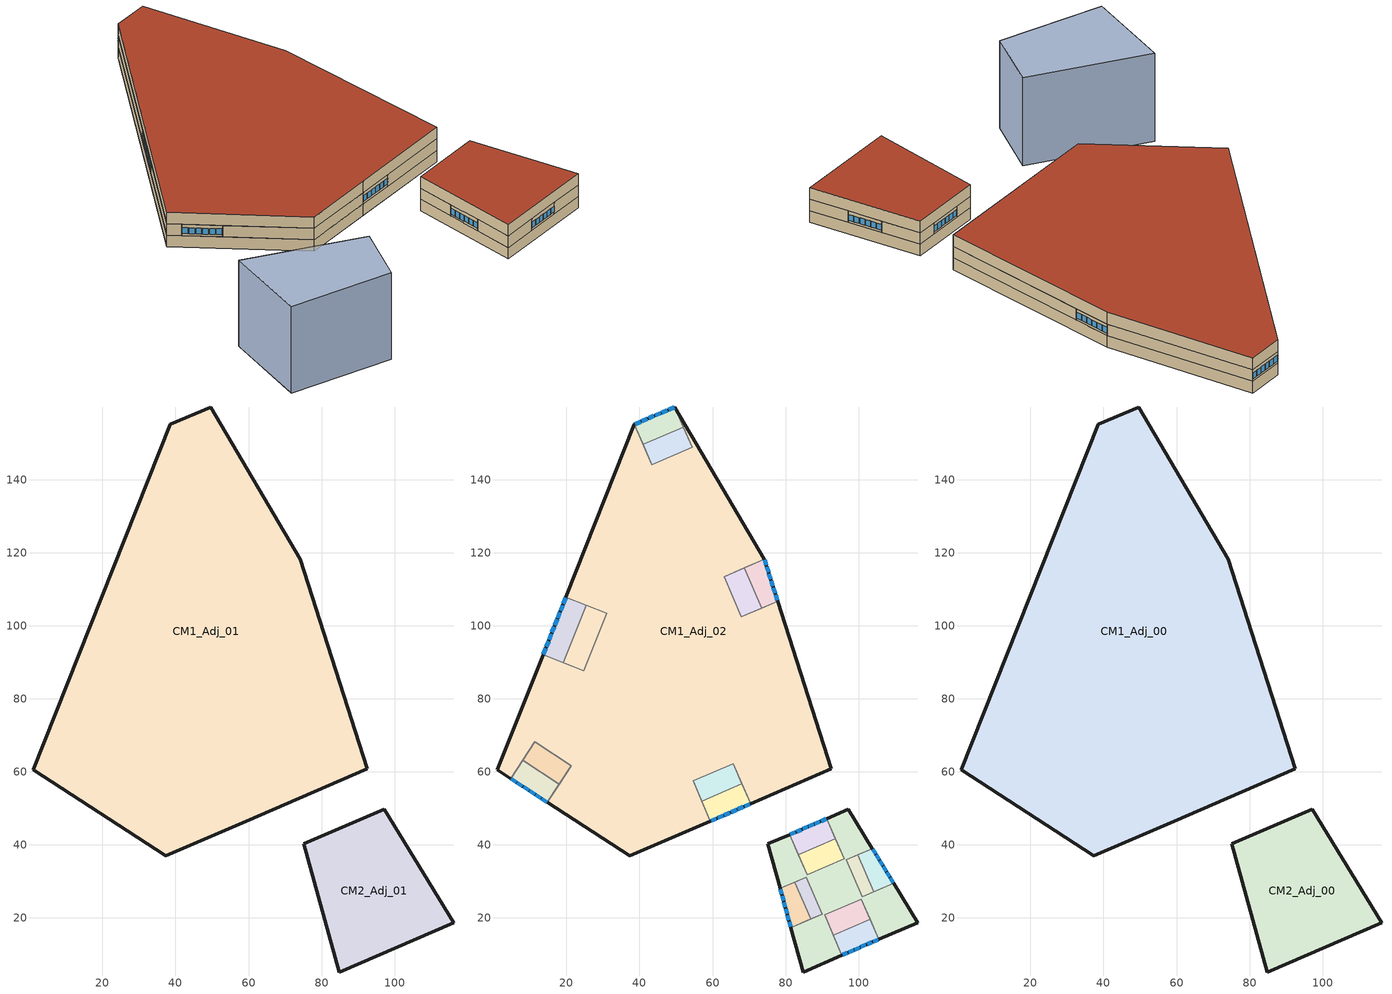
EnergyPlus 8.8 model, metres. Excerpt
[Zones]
CM2_Adj_01
 floor outside (Interior Floor): 84.8,5.15 75.2,40.22 97.23,49.74 116.18,18.71 z20.52
 wall outside (Exterior Wall): 84.8,5.15 116.18,18.71 97.23,49.74 75.2,40.22 84.8,5.15 z20.52:24.52
CM1_Adj_01
 floor outside (Interior Floor): 1.08,60.5 38.63,155.14 49.65,159.9 74.19,118.21 92.47,60.75 37.39,36.96 z20.52
 wall outside (Exterior Wall): 59.42,46.48 92.47,60.75 74.19,118.21 49.65,159.9 38.63,155.14 1.08,60.5 37.39,36.96 59.42,46.48 z20.52:24.52
CM2_Adj_02
 floor to CM2_Adj_01 (Interior Floor): 81.46,17.33 90.02,21.03 85.66,31.12 78.53,28.04 75.2,40.22 81.16,42.8 85.92,31.78 96.02,36.14 91.26,47.16 97.23,49.74 103.81,38.96 96.68,35.88 101.04,25.78 109.6,29.48 116.18,18.71 105.54,14.11 100.78,25.13 90.68,20.77 95.44,9.75 84.8,5.15 z24.52
 wall outside (Exterior Wall): 81.46,17.33 84.8,5.15 95.44,9.75 / 105.54,14.11 116.18,18.71 109.6,29.48 / 103.81,38.96 97.23,49.74 91.26,47.16 / 81.16,42.8 75.2,40.22 78.53,28.04 z24.52:28.52
 wall to CM2_W_Inner (Interior Wall): 78.53,28.04 85.66,31.12 90.02,21.03 81.46,17.33 z24.52:28.52
 wall to CM2_S_Inner (Interior Wall): 95.44,9.75 90.68,20.77 100.78,25.13 105.54,14.11 z24.52:28.52
 wall to CM2_E_Inner (Interior Wall): 109.6,29.48 101.04,25.78 96.68,35.88 103.81,38.96 z24.52:28.52
 wall to CM2_N_Inner (Interior Wall): 91.26,47.16 96.02,36.14 85.92,31.78 81.16,42.8 z24.52:28.52
CM2_S_Outer
 floor to CM2_Adj_01 (Interior Floor): 95.44,9.75 93.06,15.26 103.16,19.62 105.54,14.11 z24.52
 wall outside (Exterior Wall): 95.44,9.75 105.54,14.11 z24.52:28.52
 wall to CM2_S_Inner (Air Wall): 103.16,19.62 93.06,15.26 z24.52:28.52
 window (Exterior Window): 95.61,9.82 96.95,10.4 / 97.29,10.55 98.64,11.13 / 98.97,11.28 100.32,11.86 / 100.66,12 102,12.58 / 102.34,12.73 103.68,13.31 / 104.02,13.46 105.37,14.04 z25.32:27.32
CM2_S_Inner
 floor to CM2_Adj_01 (Interior Floor): 93.06,15.26 90.68,20.77 100.78,25.13 103.16,19.62 z24.52
CM2_N_Outer
 floor to CM2_Adj_01 (Interior Floor): 83.54,37.29 81.16,42.8 91.26,47.16 93.64,41.65 z24.52
 wall outside (Exterior Wall): 91.26,47.16 81.16,42.8 z24.52:28.52
 wall to CM2_N_Inner (Air Wall): 83.54,37.29 93.64,41.65 z24.52:28.52
 window (Exterior Window): 91.09,47.09 89.75,46.51 / 89.41,46.36 88.06,45.78 / 87.73,45.63 86.38,45.05 / 86.04,44.91 84.7,44.33 / 84.36,44.18 83.02,43.6 / 82.68,43.45 81.33,42.87 z25.32:27.32
CM2_N_Inner
 floor to CM2_Adj_01 (Interior Floor): 85.92,31.78 83.54,37.29 93.64,41.65 96.02,36.14 z24.52
CM2_E_Outer
 floor to CM2_Adj_01 (Interior Floor): 104.16,27.13 99.79,37.23 103.81,38.96 109.6,29.48 z24.52
 wall outside (Exterior Wall): 109.6,29.48 103.81,38.96 z24.52:28.52
 wall to CM2_E_Inner (Air Wall): 99.79,37.23 104.16,27.13 z24.52:28.52
 window (Exterior Window): 109.5,29.64 108.73,30.9 / 108.54,31.22 107.76,32.48 / 107.57,32.8 106.8,34.06 / 106.61,34.38 105.84,35.64 / 105.64,35.96 104.87,37.22 / 104.68,37.54 103.91,38.8 z25.32:27.32
CM2_E_Inner
 floor to CM2_Adj_01 (Interior Floor): 96.68,35.88 99.79,37.23 104.16,27.13 101.04,25.78 z24.52
CM2_W_Outer
 floor to CM2_Adj_01 (Interior Floor): 81.46,17.33 78.53,28.04 82.54,29.78 86.91,19.68 z24.52
 wall outside (Exterior Wall): 78.53,28.04 81.46,17.33 z24.52:28.52
 wall to CM2_W_Inner (Air Wall): 86.91,19.68 82.54,29.78 z24.52:28.52
 window (Exterior Window): 78.58,27.87 78.97,26.44 / 79.07,26.08 79.46,24.65 / 79.56,24.29 79.95,22.87 / 80.04,22.51 80.44,21.08 / 80.53,20.72 80.92,19.29 / 81.02,18.94 81.41,17.51 z25.32:27.32
CM2_W_Inner
 floor to CM2_Adj_01 (Interior Floor): 82.54,29.78 85.66,31.12 90.02,21.03 86.91,19.68 z24.52
CM1_Adj_02
 floor to CM1_Adj_01 (Interior Floor): 1.08,60.5 13.6,92.05 24.75,87.62 31.01,103.4 19.86,107.82 38.63,155.14 43.39,144.13 54.41,148.89 49.65,159.9 74.19,118.21 63.17,113.46 67.93,102.44 77.85,106.72 92.47,60.75 70.44,51.24 65.68,62.25 54.66,57.5 59.42,46.48 37.39,36.96 14.81,51.6 21.33,61.67 11.26,68.2 4.74,58.13 z24.52
 wall outside (Exterior Wall): 74.19,118.21 49.65,159.9 / 38.63,155.14 19.86,107.82 / 13.6,92.05 1.08,60.5 4.74,58.13 / 14.81,51.6 37.39,36.96 59.42,46.48 / 70.44,51.24 92.47,60.75 77.85,106.72 z24.52:28.52
 wall to CM1_N_Inner (Interior Wall): 49.65,159.9 54.41,148.89 43.39,144.13 z24.52:28.52
 wall to CM1_N_Outer (Interior Wall): 43.39,144.13 38.63,155.14 z24.52:28.52
 wall to CM1_NW_Outer (Interior Wall): 19.86,107.82 31.01,103.4 z24.52:28.52
 wall to CM1_NW_Inner (Interior Wall): 31.01,103.4 24.75,87.62 13.6,92.05 z24.52:28.52
 wall to CM1_SW_Inner (Interior Wall): 4.74,58.13 11.26,68.2 21.33,61.67 14.81,51.6 z24.52:28.52
 wall to CM1_SE_Inner (Interior Wall): 59.42,46.48 54.66,57.5 65.68,62.25 70.44,51.24 z24.52:28.52
 wall to CM1_E_Inner (Interior Wall): 77.85,106.72 67.93,102.44 63.17,113.46 74.19,118.21 z24.52:28.52
CM1_N_Outer
 floor to CM1_Adj_01 (Interior Floor): 41.01,149.64 38.63,155.14 49.65,159.9 52.03,154.39 z24.52
 wall outside (Exterior Wall): 49.65,159.9 38.63,155.14 z24.52:28.52
 wall to CM1_N_Inner (Air Wall): 41.01,149.64 52.03,154.39 z24.52:28.52
 window (Exterior Window): 40.29,155.86 38.82,155.22 / 42.12,156.65 40.65,156.02 / 43.96,157.44 42.49,156.81 / 45.79,158.24 44.33,157.6 / 47.63,159.03 46.16,158.39 / 49.47,159.82 48,159.19 z25.32:27.32
CM1_N_Inner
 floor to CM1_Adj_01 (Interior Floor): 43.39,144.13 41.01,149.64 52.03,154.39 54.41,148.89 z24.52
CM1_E_Outer
 floor to CM1_Adj_01 (Interior Floor): 73.44,104.82 68.68,115.84 74.19,118.21 77.85,106.72 z24.52
 wall outside (Exterior Wall): 77.85,106.72 74.19,118.21 z24.52:28.52
 wall to CM1_E_Inner (Air Wall): 68.68,115.84 73.44,104.82 z24.52:28.52
 window (Exterior Window): 74.74,116.49 74.25,118.02 / 75.35,114.58 74.86,116.11 / 75.96,112.66 75.47,114.19 / 76.57,110.74 76.08,112.28 / 77.18,108.83 76.69,110.36 / 77.79,106.91 77.3,108.45 z25.32:27.32
CM1_E_Inner
 floor to CM1_Adj_01 (Interior Floor): 67.93,102.44 63.17,113.46 68.68,115.84 73.44,104.82 z24.52
CM1_SE_Outer
 floor to CM1_Adj_01 (Interior Floor): 59.42,46.48 57.04,51.99 68.06,56.75 70.44,51.24 z24.52
 wall outside (Exterior Wall): 59.42,46.48 70.44,51.24 z24.52:28.52
 wall to CM1_SE_Inner (Air Wall): 68.06,56.75 57.04,51.99 z24.52:28.52
 window (Exterior Window): 68.79,50.52 70.25,51.16 / 66.95,49.73 68.42,50.37 / 65.11,48.94 66.58,49.57 / 63.28,48.15 64.75,48.78 / 61.44,47.35 62.91,47.99 / 59.61,46.56 61.07,47.19 z25.32:27.32
CM1_SE_Inner
 floor to CM1_Adj_01 (Interior Floor): 57.04,51.99 54.66,57.5 65.68,62.25 68.06,56.75 z24.52
CM1_SW_Outer
 floor to CM1_Adj_01 (Interior Floor): 4.74,58.13 8,63.16 18.07,56.64 14.81,51.6 z24.52
 wall outside (Exterior Wall): 4.74,58.13 14.81,51.6 z24.52:28.52
 wall to CM1_SW_Inner (Air Wall): 18.07,56.64 8,63.16 z24.52:28.52
 window (Exterior Window): 13.3,52.58 14.64,51.71 / 11.62,53.67 12.96,52.8 / 9.94,54.76 11.28,53.89 / 8.26,55.84 9.6,54.97 / 6.58,56.93 7.93,56.06 / 4.91,58.02 6.25,57.15 z25.32:27.32
CM1_SW_Inner
 floor to CM1_Adj_01 (Interior Floor): 8,63.16 11.26,68.2 21.33,61.67 18.07,56.64 z24.52
CM1_NW_Outer
 floor to CM1_Adj_01 (Interior Floor): 13.6,92.05 19.86,107.82 25.44,105.61 19.18,89.83 z24.52
 wall outside (Exterior Wall): 19.86,107.82 13.6,92.05 z24.52:28.52
 wall to CM1_NW_Inner (Air Wall): 19.18,89.83 25.44,105.61 z24.52:28.52
 window (Exterior Window): 14.3,93.82 13.68,92.24 / 15.09,95.79 14.46,94.22 / 15.87,97.76 15.24,96.19 / 16.65,99.74 16.02,98.16 / 17.43,101.71 16.81,100.13 / 18.22,103.68 17.59,102.1 / 19,105.65 18.37,104.07 / 19.78,107.62 19.15,106.05 z25.32:27.32
CM1_NW_Inner
 floor to CM1_Adj_01 (Interior Floor): 19.18,89.83 25.44,105.61 31.01,103.4 24.75,87.62 z24.52
CM2_Adj_00
 floor to CM2_W_Inner (Interior Floor): 84.8,5.15 75.2,40.22 97.23,49.74 116.18,18.71 z28.52
 wall outside (Exterior Wall): 84.8,5.15 116.18,18.71 97.23,49.74 75.2,40.22 84.8,5.15 z28.52:32.52
 roof outside (Exterior Roof): 84.8,5.15 116.18,18.71 97.23,49.74 75.2,40.22 z32.52
CM1_Adj_00
 floor to CM1_NW_Inner (Interior Floor): 1.08,60.5 38.63,155.14 49.65,159.9 74.19,118.21 92.47,60.75 37.39,36.96 z28.52
 wall outside (Exterior Wall): 59.42,46.48 92.47,60.75 74.19,118.21 49.65,159.9 38.63,155.14 1.08,60.5 37.39,36.96 59.42,46.48 z28.52:32.52
 roof outside (Exterior Roof): 37.39,36.96 92.47,60.75 74.19,118.21 49.65,159.9 38.63,155.14 1.08,60.5 z32.52
shading: 36.29,-10.79 40.32,9.52 / 40.32,9.52 0.76,17.26 / 0.76,17.26 1.79,-12 / 1.79,-12 36.29,-10.79 z10.24:40.52; 38.78,155.31 40.25,155.95 40.17,156.13 38.7,155.5 z26.32; 38.78,155.31 40.25,155.95 40.17,156.13 38.7,155.5 z27.32; 95.72,9.55 97.07,10.13 96.99,10.31 95.65,9.73 z26.32; 95.72,9.55 97.07,10.13 96.99,10.31 95.65,9.73 z27.32; 1.79,-12 0.76,17.26 40.32,9.52 36.29,-10.79 z10.24; 1.79,-12 36.29,-10.79 40.32,9.52 0.76,17.26 z40.52; 40.61,156.11 42.08,156.74 42,156.93 40.53,156.29 z26.32; 40.61,156.11 42.08,156.74 42,156.93 40.53,156.29 z27.32; 97.41,10.27 98.75,10.85 98.67,11.04 97.33,10.46 z26.32; 97.41,10.27 98.75,10.85 98.67,11.04 97.33,10.46 z27.32; 42.45,156.9 43.92,157.54 43.84,157.72 42.37,157.08 z26.32; 42.45,156.9 43.92,157.54 43.84,157.72 42.37,157.08 z27.32; 99.09,11 100.44,11.58 100.36,11.77 99.01,11.18 z26.32; 99.09,11 100.44,11.58 100.36,11.77 99.01,11.18 z27.32; 44.29,157.69 45.75,158.33 45.68,158.51 44.21,157.88 z26.32; 44.29,157.69 45.75,158.33 45.68,158.51 44.21,157.88 z27.32; 100.77,11.73 102.12,12.31 102.04,12.49 100.69,11.91 z26.32; 100.77,11.73 102.12,12.31 102.04,12.49 100.69,11.91 z27.32; 46.12,158.49 47.59,159.12 47.51,159.3 46.04,158.67 z26.32; 46.12,158.49 47.59,159.12 47.51,159.3 46.04,158.67 z27.32; 102.46,12.45 103.8,13.04 103.72,13.22 102.38,12.64 z26.32; 102.46,12.45 103.8,13.04 103.72,13.22 102.38,12.64 z27.32; 47.96,159.28 49.43,159.91 49.35,160.1 47.88,159.46 z26.32; 47.96,159.28 49.43,159.91 49.35,160.1 47.88,159.46 z27.32; 104.14,13.18 105.49,13.76 105.41,13.95 104.06,13.36 z26.32; 104.14,13.18 105.49,13.76 105.41,13.95 104.06,13.36 z27.32; 74.83,116.52 75.02,116.58 74.54,118.11 74.35,118.05 z26.32; 74.83,116.52 75.02,116.58 74.54,118.11 74.35,118.05 z27.32; 89.71,46.6 91.05,47.18 90.97,47.36 89.63,46.78 z26.32; 89.71,46.6 91.05,47.18 90.97,47.36 89.63,46.78 z27.32; 75.44,114.61 75.63,114.67 75.15,116.2 74.96,116.14 z26.32; 75.44,114.61 75.63,114.67 75.15,116.2 74.96,116.14 z27.32; 88.02,45.87 89.37,46.45 89.29,46.64 87.95,46.05 z26.32; 88.02,45.87 89.37,46.45 89.29,46.64 87.95,46.05 z27.32; 76.05,112.69 76.24,112.75 75.76,114.28 75.56,114.22 z26.32; 76.05,112.69 76.24,112.75 75.76,114.28 75.56,114.22 z27.32; 86.34,45.14 87.69,45.73 87.61,45.91 86.26,45.33 z26.32; 86.34,45.14 87.69,45.73 87.61,45.91 86.26,45.33 z27.32; 76.66,110.78 76.85,110.84 76.36,112.37 76.17,112.31 z26.32; 76.66,110.78 76.85,110.84 76.36,112.37 76.17,112.31 z27.32; 84.66,44.42 86,45 85.93,45.18 84.58,44.6 z26.32; 84.66,44.42 86,45 85.93,45.18 84.58,44.6 z27.32; 77.27,108.86 77.46,108.92 76.97,110.45 76.78,110.39 z26.32; 77.27,108.86 77.46,108.92 76.97,110.45 76.78,110.39 z27.32; 82.98,43.69 84.32,44.27 84.24,44.46 82.9,43.87 z26.32; 82.98,43.69 84.32,44.27 84.24,44.46 82.9,43.87 z27.32; 77.88,106.94 78.07,107.01 77.58,108.54 77.39,108.48 z26.32; 77.88,106.94 78.07,107.01 77.58,108.54 77.39,108.48 z27.32; 81.29,42.96 82.64,43.54 82.56,43.73 81.21,43.15 z26.32; 81.29,42.96 82.64,43.54 82.56,43.73 81.21,43.15 z27.32; 68.9,50.25 70.37,50.88 70.29,51.07 68.83,50.43 z26.32; 68.9,50.25 70.37,50.88 70.29,51.07 68.83,50.43 z27.32; 109.59,29.69 109.76,29.8 108.99,31.06 108.82,30.96 z26.32; 109.59,29.69 109.76,29.8 108.99,31.06 108.82,30.96 z27.32; 67.07,49.46 68.54,50.09 68.46,50.27 66.99,49.64 z26.32; 67.07,49.46 68.54,50.09 68.46,50.27 66.99,49.64 z27.32; 108.62,31.27 108.79,31.38 108.02,32.64 107.85,32.54 z26.32; 108.62,31.27 108.79,31.38 108.02,32.64 107.85,32.54 z27.32; 65.23,48.66 66.7,49.3 66.62,49.48 65.15,48.85 z26.32; 65.23,48.66 66.7,49.3 66.62,49.48 65.15,48.85 z27.32; 107.66,32.85 107.83,32.96 107.06,34.22 106.89,34.12 z26.32; 107.66,32.85 107.83,32.96 107.06,34.22 106.89,34.12 z27.32; 63.4,47.87 64.87,48.5 64.79,48.69 63.32,48.05 z26.32; 63.4,47.87 64.87,48.5 64.79,48.69 63.32,48.05 z27.32; 106.69,34.43 106.86,34.54 106.09,35.8 105.92,35.7 z26.32; 106.69,34.43 106.86,34.54 106.09,35.8 105.92,35.7 z27.32; 61.56,47.08 63.03,47.71 62.95,47.89 61.48,47.26 z26.32; 61.56,47.08 63.03,47.71 62.95,47.89 61.48,47.26 z27.32; 105.73,36.01 105.9,36.12 105.13,37.38 104.96,37.28 z26.32; 105.73,36.01 105.9,36.12 105.13,37.38 104.96,37.28 z27.32; 59.72,46.28 61.19,46.92 61.11,47.1 59.65,46.47 z26.32; 59.72,46.28 61.19,46.92 61.11,47.1 59.65,46.47 z27.32; 104.76,37.59 104.93,37.7 104.16,38.96 103.99,38.86 z26.32; 104.76,37.59 104.93,37.7 104.16,38.96 103.99,38.86 z27.32; 14.48,51.46 14.58,51.63 13.24,52.5 13.13,52.33 z26.32; 14.48,51.46 14.58,51.63 13.24,52.5 13.13,52.33 z27.32; 78.68,26.36 78.87,26.41 78.48,27.84 78.29,27.79 z26.32; 78.68,26.36 78.87,26.41 78.48,27.84 78.29,27.79 z27.32; 12.8,52.55 12.91,52.71 11.56,53.58 11.46,53.42 z26.32; 12.8,52.55 12.91,52.71 11.56,53.58 11.46,53.42 z27.32; 79.17,24.57 79.36,24.63 78.97,26.05 78.78,26 z26.32; 79.17,24.57 79.36,24.63 78.97,26.05 78.78,26 z27.32; 11.12,53.63 11.23,53.8 9.89,54.67 9.78,54.5 z26.32; 11.12,53.63 11.23,53.8 9.89,54.67 9.78,54.5 z27.32; 79.66,22.79 79.85,22.84 79.46,24.27 79.27,24.22 z26.32; 79.66,22.79 79.85,22.84 79.46,24.27 79.27,24.22 z27.32; 9.44,54.72 9.55,54.89 8.21,55.76 8.1,55.59 z26.32; 9.44,54.72 9.55,54.89 8.21,55.76 8.1,55.59 z27.32; 80.15,21 80.34,21.05 79.95,22.48 79.76,22.43 z26.32; 80.15,21 80.34,21.05 79.95,22.48 79.76,22.43 z27.32; 7.76,55.81 7.87,55.98 6.53,56.85 6.42,56.68 z26.32; 7.76,55.81 7.87,55.98 6.53,56.85 6.42,56.68 z27.32; 80.64,19.21 80.83,19.27 80.44,20.7 80.24,20.64 z26.32; 80.64,19.21 80.83,19.27 80.44,20.7 80.24,20.64 z27.32; 6.08,56.9 6.19,57.07 4.85,57.94 4.74,57.77 z26.32; 6.08,56.9 6.19,57.07 4.85,57.94 4.74,57.77 z27.32; 81.12,17.43 81.32,17.48 80.93,18.91 80.73,18.86 z26.32; 81.12,17.43 81.32,17.48 80.93,18.91 80.73,18.86 z27.32; 13.58,92.28 14.21,93.86 14.02,93.93 13.4,92.35 z26.32; 13.58,92.28 14.21,93.86 14.02,93.93 13.4,92.35 z27.32; 14.37,94.25 14.99,95.83 14.81,95.9 14.18,94.33 z26.32; 14.37,94.25 14.99,95.83 14.81,95.9 14.18,94.33 z27.32; 15.15,96.22 15.78,97.8 15.59,97.88 14.96,96.3 z26.32; 15.15,96.22 15.78,97.8 15.59,97.88 14.96,96.3 z27.32; 15.93,98.2 16.56,99.77 16.37,99.85 15.75,98.27 z26.32; 15.93,98.2 16.56,99.77 16.37,99.85 15.75,98.27 z27.32; 16.71,100.17 17.34,101.74 17.15,101.82 16.53,100.24 z26.32; 16.71,100.17 17.34,101.74 17.15,101.82 16.53,100.24 z27.32; 17.5,102.14 18.12,103.72 17.94,103.79 17.31,102.21 z26.32; 17.5,102.14 18.12,103.72 17.94,103.79 17.31,102.21 z27.32; 18.28,104.11 18.9,105.69 18.72,105.76 18.09,104.18 z26.32; 18.28,104.11 18.9,105.69 18.72,105.76 18.09,104.18 z27.32; 19.06,106.08 19.69,107.66 19.5,107.73 18.88,106.16 z26.32; 19.06,106.08 19.69,107.66 19.5,107.73 18.88,106.16 z27.32
[BUILDING]
IDF Name: North Axis=0; Terrain=City; Loads Convergence Tolerance Value=0.04; Temperature Convergence Tolerance Value=0.4; Solar Distribution=FullExteriorWithReflections; Maximum Number of Warmup Days=25; Minimum Number of Warmup Days=6
[SITE:LOCATION]
CARDIFF: Latitude=51.48; Longitude=3.18; Time Zone=0; Elevation=10
[MATERIAL]
THERMAL MASS MATERIAL: Roughness=MediumRough; Thickness=1; Conductivity=2; Density=2000; Specific Heat=900; Thermal Absorptance=0.9; Solar Absorptance=0.7; Visible Absorptance=0.7
[MATERIAL:NOMASS]
Name | Roughness | Thermal Resistance | Thermal Absorptance | Solar Absorptance | Visible Absorptance
EXTERIOR WALL MATERIAL | MediumRough | 3.33333 | 0.9 | 0.7 | 0.5
INTERIOR WALL MATERIAL | MediumSmooth | 0.555556 | 0.9 | 0.7 | 0.5
INTERIOR FLOOR MATERIAL | MediumSmooth | 0.919963 | 0.9 | 0.7 | 0.8
EXTERIOR ROOF MATERIAL | MediumRough | 5.55556 | 0.9 | 0.7 | 0.3
AIR WALL MATERIAL | MediumRough | 0.001 | 0.001 | 0.001 | 0.001
[CONSTRUCTION]
EXTERIOR WALL: EXTERIOR WALL MATERIAL
INTERIOR WALL: INTERIOR WALL MATERIAL
INTERIOR FLOOR: INTERIOR FLOOR MATERIAL
EXTERIOR ROOF: EXTERIOR ROOF MATERIAL
AIR WALL: AIR WALL MATERIAL
EXTERIOR WINDOW: EXTERIOR GLAZING MATERIAL
THERMAL MASS: THERMAL MASS MATERIAL
[Zone] Type=1
CM2_Adj_00; CM2_Adj_01; CM2_Adj_02; CM2_S_Outer; CM2_S_Inner; CM2_N_Outer; CM2_N_Inner; CM2_E_Outer; CM2_E_Inner; CM2_W_Outer; CM2_W_Inner; CM1_Adj_00; CM1_Adj_01; CM1_Adj_02; CM1_N_Outer; CM1_N_Inner; CM1_E_Outer; CM1_E_Inner; CM1_SE_Outer; CM1_SE_Inner; CM1_SW_Outer; CM1_SW_Inner; CM1_NW_Outer; CM1_NW_Inner
[INTERNALMASS] Construction=THERMAL MASS
Name | Zone | Surface Area
CM2_Adj_00_MASS | CM2_Adj_00 | 1570.91
CM2_Adj_01_MASS | CM2_Adj_01 | 1570.91
CM2_Adj_02_MASS | CM2_Adj_02 | 346.726
CM2_S_Outer_MASS | CM2_S_Outer | 44
CM2_N_Outer_MASS | CM2_N_Outer | 44
CM2_E_Outer_MASS | CM2_E_Outer | 44.438
CM2_W_Outer_MASS | CM2_W_Outer | 44.4379
CM1_Adj_00_MASS | CM1_Adj_00 | 7675.05
CM1_Adj_01_MASS | CM1_Adj_01 | 7675.05
CM1_Adj_02_MASS | CM1_Adj_02 | 1042.93
CM1_N_Outer_MASS | CM1_N_Outer | 48
CM1_E_Outer_MASS | CM1_E_Outer | 48.2394
CM1_SE_Outer_MASS | CM1_SE_Outer | 48
CM1_SW_Outer_MASS | CM1_SW_Outer | 48
CM1_NW_Outer_MASS | CM1_NW_Outer | 67.8823
[ZoneMixing] Schedule=ALWAYS ON; Design Flow Rate Calculation Method=Flow/Zone; Delta Temperature=0
Name | Zone | Design Flow Rate | Source Zone
CM2_S_OuterCM2_S_InnerAirMix0 | CM2_S_Outer | 4.2372 | CM2_S_Inner
CM2_S_InnerCM2_S_OuterAirMix0 | CM2_S_Inner | 4.2372 | CM2_S_Outer
CM2_N_OuterCM2_N_InnerAirMix0 | CM2_N_Outer | 4.2372 | CM2_N_Inner
CM2_N_InnerCM2_N_OuterAirMix0 | CM2_N_Inner | 4.2372 | CM2_N_Outer
CM2_E_OuterCM2_E_InnerAirMix0 | CM2_E_Outer | 4.2372 | CM2_E_Inner
CM2_E_InnerCM2_E_OuterAirMix0 | CM2_E_Inner | 4.2372 | CM2_E_Outer
CM2_W_OuterCM2_W_InnerAirMix0 | CM2_W_Outer | 4.2372 | CM2_W_Inner
CM2_W_InnerCM2_W_OuterAirMix0 | CM2_W_Inner | 4.2372 | CM2_W_Outer
CM1_N_OuterCM1_N_InnerAirMix0 | CM1_N_Outer | 4.6224 | CM1_N_Inner
CM1_N_InnerCM1_N_OuterAirMix0 | CM1_N_Inner | 4.6224 | CM1_N_Outer
CM1_E_OuterCM1_E_InnerAirMix0 | CM1_E_Outer | 4.6224 | CM1_E_Inner
CM1_E_InnerCM1_E_OuterAirMix0 | CM1_E_Inner | 4.6224 | CM1_E_Outer
CM1_SE_OuterCM1_SE_InnerAirMix0 | CM1_SE_Outer | 4.6224 | CM1_SE_Inner
CM1_SE_InnerCM1_SE_OuterAirMix0 | CM1_SE_Inner | 4.6224 | CM1_SE_Outer
CM1_SW_OuterCM1_SW_InnerAirMix0 | CM1_SW_Outer | 4.6224 | CM1_SW_Inner
CM1_SW_InnerCM1_SW_OuterAirMix0 | CM1_SW_Inner | 4.6224 | CM1_SW_Outer
CM1_NW_OuterCM1_NW_InnerAirMix0 | CM1_NW_Outer | 6.53706 | CM1_NW_Inner
CM1_NW_InnerCM1_NW_OuterAirMix0 | CM1_NW_Inner | 6.53706 | CM1_NW_Outer
[HVACTEMPLATE:THERMOSTAT] Heating Setpoint Schedule=HeatingSetpointYear; Cooling Setpoint Schedule=CoolingSetpointYear
CM2_Adj_00_HVAC; CM2_Adj_01_HVAC; CM2_Adj_02_HVAC; CM2_S_Outer_HVAC; CM2_S_Inner_HVAC; CM2_N_Outer_HVAC; CM2_N_Inner_HVAC; CM2_E_Outer_HVAC; CM2_E_Inner_HVAC; CM2_W_Outer_HVAC; CM2_W_Inner_HVAC; CM1_Adj_00_HVAC; CM1_Adj_01_HVAC; CM1_Adj_02_HVAC; CM1_N_Outer_HVAC; CM1_N_Inner_HVAC; CM1_E_Outer_HVAC; CM1_E_Inner_HVAC; CM1_SE_Outer_HVAC; CM1_SE_Inner_HVAC; CM1_SW_Outer_HVAC; CM1_SW_Inner_HVAC; CM1_NW_Outer_HVAC; CM1_NW_Inner_HVAC
[SCHEDULE:DAY:HOURLY]
AlwaysOnDay: 1, 1, 1, 1, 1, 1, 1, 1, 1, 1, 1, 1, 1, 1, 1, 1, 1, 1, 1, 1, 1, 1, 1, 1
CoolingSetpointDayWeekday: 24, 24, 24, 24, 24, 100, 100, 100, 100, 100, 100, 100, 100, 100, 100, 100, 100, 100, 100, 24, 24, 24, 24, 24
CoolingSetpointDayWeekend: 24, 24, 24, 24, 24, 24, 24, 24, 24, 24, 24, 24, 24, 24, 24, 24, 24, 24, 24, 24, 24, 24, 24, 24
HeatingSetpointDayWeekday: 20, 20, 20, 20, 20, 16, 16, 16, 16, 16, 16, 16, 16, 16, 16, 16, 16, 16, 20, 20, 20, 20, 20, 20
HeatingSetpointDayWeekend: 20, 20, 20, 20, 20, 20, 20, 20, 20, 20, 20, 20, 20, 20, 20, 20, 20, 20, 20, 20, 20, 20, 20, 20
[SCHEDULE:WEEK:COMPACT]
HeatingSetpointWeek: WeekDays, HeatingSetpointDayWeekday, AllOtherDays, HeatingSetpointDayWeekend
CoolingSetpointWeek: WeekDays, CoolingSetpointDayWeekday, AllOtherDays, CoolingSetpointDayWeekend
AlwaysOnWeek: AllDays, AlwaysOnDay
[SCHEDULE:YEAR]
HeatingSetpointYear: HeatingSetpointWeek, 1, 1, 12, 31
CoolingSetpointYear: CoolingSetpointWeek, 1, 1, 12, 31
Always On: AlwaysOnWeek, 1, 1, 12, 31
